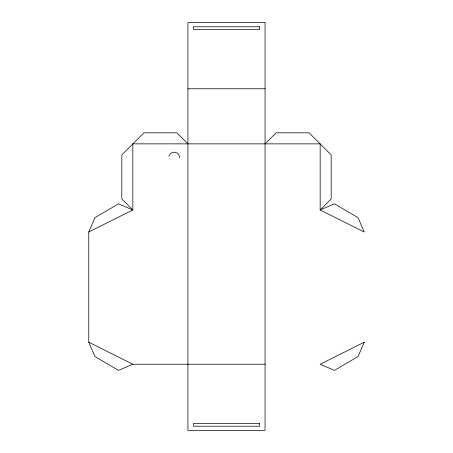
<?xml version="1.0" encoding="UTF-8"?>
<svg xmlns="http://www.w3.org/2000/svg" width="453" height="453" viewBox="0 0 453 453"><rect width="100%" height="100%" fill="white"/><g stroke="black" fill="none" stroke-linecap="round" stroke-linejoin="round"><path stroke-width="0.68" d="M265.067 364.235L132.837 364.235L118.516 370.373L94.904 356.522L88.765 342.196L88.765 232.01L94.904 217.689L118.516 203.833L132.837 209.971L132.837 143.856L320.163 143.856L320.163 209.971L364.235 232.01L358.096 217.689L334.484 203.833L320.163 209.971L331.177 198.952L331.177 154.875L309.144 132.837L276.087 132.837L265.067 143.856M88.765 232.01L132.837 209.971L121.823 198.952L121.823 154.875L143.856 132.837L176.913 132.837L187.933 143.856M187.933 88.765L265.067 88.765M88.765 342.196L132.837 364.235M168.839 156.206A5.51 5.51 0 0 1 179.671 157.633M364.235 342.196L358.096 356.522L334.484 370.373L320.163 364.235L364.235 342.196M265.067 22.65L187.933 22.65L187.933 430.35L265.067 430.35L265.067 22.65M259.631 26.784L193.516 26.784L193.516 29.536L259.631 29.536L259.631 26.784M259.558 423.464L193.442 423.464L193.442 426.216L259.558 426.216L259.558 423.464"/></g></svg>
